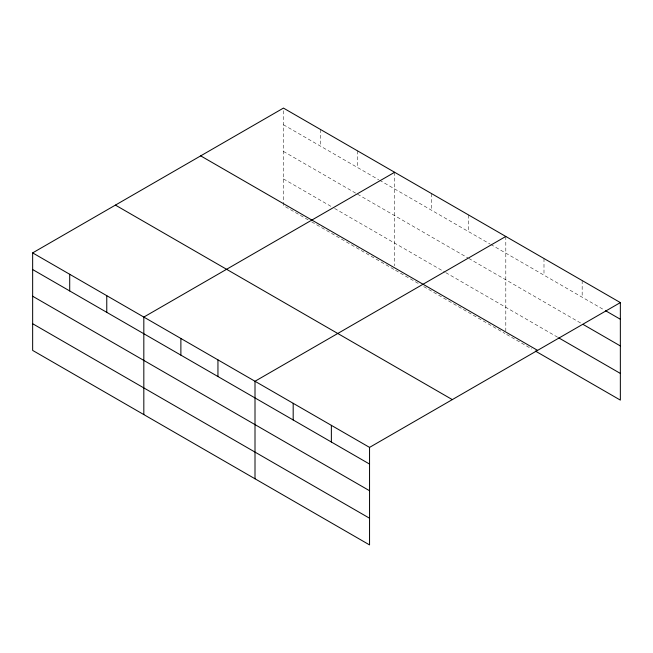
<?xml version="1.0" encoding="UTF-8"?>
<svg xmlns="http://www.w3.org/2000/svg" width="653" height="653" viewBox="0 0 653 653"><rect width="100%" height="100%" fill="white"/><g stroke="black" fill="none" stroke-linecap="round" stroke-linejoin="round"><path stroke-width="0.49" stroke-dasharray="3.27 2.45" d="M308.159 219.865L283.451 205.605L283.451 108.088M283.451 124.756L378.748 179.771M379.63 180.277L489.921 243.961M490.803 244.467L604.727 310.24M283.451 151.431L355.803 193.206M357.566 194.227L467.866 257.902M468.748 258.417L581.301 323.398M283.451 178.922L331.104 206.43M334.63 208.47L444.922 272.146M445.803 272.66L557.874 337.356M311.685 221.906L394.632 269.795M395.514 270.301L418.451 283.549M423.748 286.602L504.924 333.471M506.671 334.483L531.836 349.012M582.166 280.553L582.166 297.213M543.99 258.506L543.99 275.174M505.806 236.459L505.806 331.014M468.748 215.066L468.748 231.733M431.69 193.672L431.69 210.339M394.632 172.278L394.632 265.836M357.566 150.884L357.566 167.543M320.509 129.482L320.509 146.15"/><path stroke-width="0.98" d="M369.549 490.738L369.549 447.395L32.65 252.891L32.65 350.408L369.549 544.912L369.549 490.738L32.65 296.233M535.313 351.012L620.35 400.109L620.35 302.592L283.451 108.088L32.65 252.891M394.632 172.278L143.823 317.072L143.823 414.59M505.806 236.459L255.005 381.262L255.005 478.78M369.549 447.395L620.35 302.592M605.6 310.738L620.35 319.26M583.039 324.394L620.35 345.943M558.739 337.862L620.35 373.426M200.691 155.871L537.582 350.375M115.418 205.107L452.309 399.612M32.65 269.55L369.549 464.063M32.65 323.725L369.549 518.229M331.365 425.348L331.365 442.016M293.181 403.309L293.181 419.969M217.947 359.868L217.947 376.528M180.881 338.474L180.881 355.134M106.766 295.678L106.766 312.346M69.708 274.284L69.708 290.952"/></g></svg>
